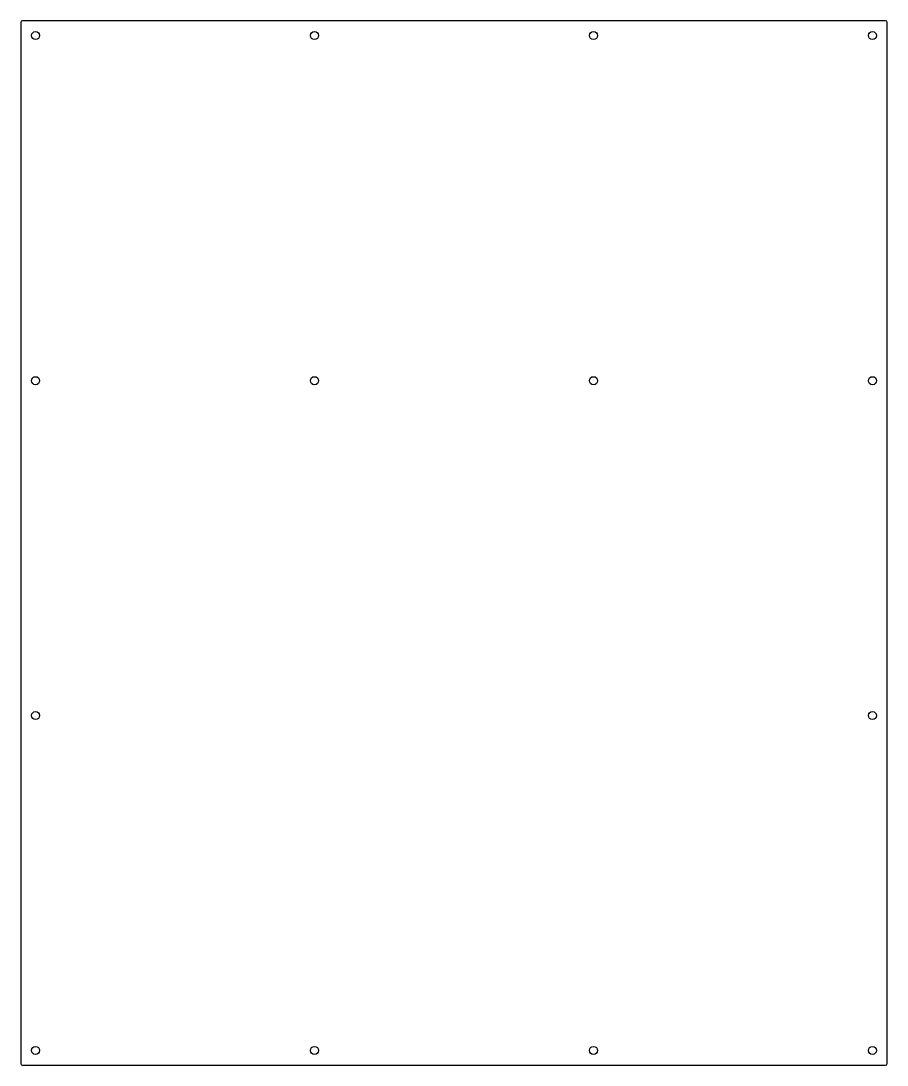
# Model space of a CAD drawing. Header units: millimetres. Extents: x -295 to 295, y -356 to 356.
import ezdxf

# ---------------------------------------------------------------- set-up
doc = ezdxf.new("R2010")
doc.units = ezdxf.units.MM

msp = doc.modelspace()

# ---------------------------------------------------------------- linework, layer by layer
at = {"color": 7, "linetype": 'Continuous', "lineweight": 25}
for p, q in [((294, 355.5), (-294, 355.5)), ((-295, 354.5), (-295, -354.5)), ((295, -354.5), (295, 354.5)), ((-294, -355.5), (294, -355.5))]:
    msp.add_line(p, q, dxfattribs=at)
for centre in [(-285, 345.5), (-95, 345.5), (95, 345.5), (285, 345.5), (-285, 110.5), (-95, 110.5), (95, 110.5), (285, 110.5), (-285, -117.5), (285, -117.5), (-285, -345.5), (-95, -345.5), (95, -345.5), (285, -345.5)]:
    msp.add_circle(centre, 2.75, dxfattribs=at)
for centre, start, end in [((-294, 354.5), 90, 180), ((294, 354.5), 0, 90), ((-294, -354.5), 180, 270), ((294, -354.5), 270, 0)]:
    msp.add_arc(centre, 1, start, end, dxfattribs=at)

doc.saveas('drawing.dxf')
